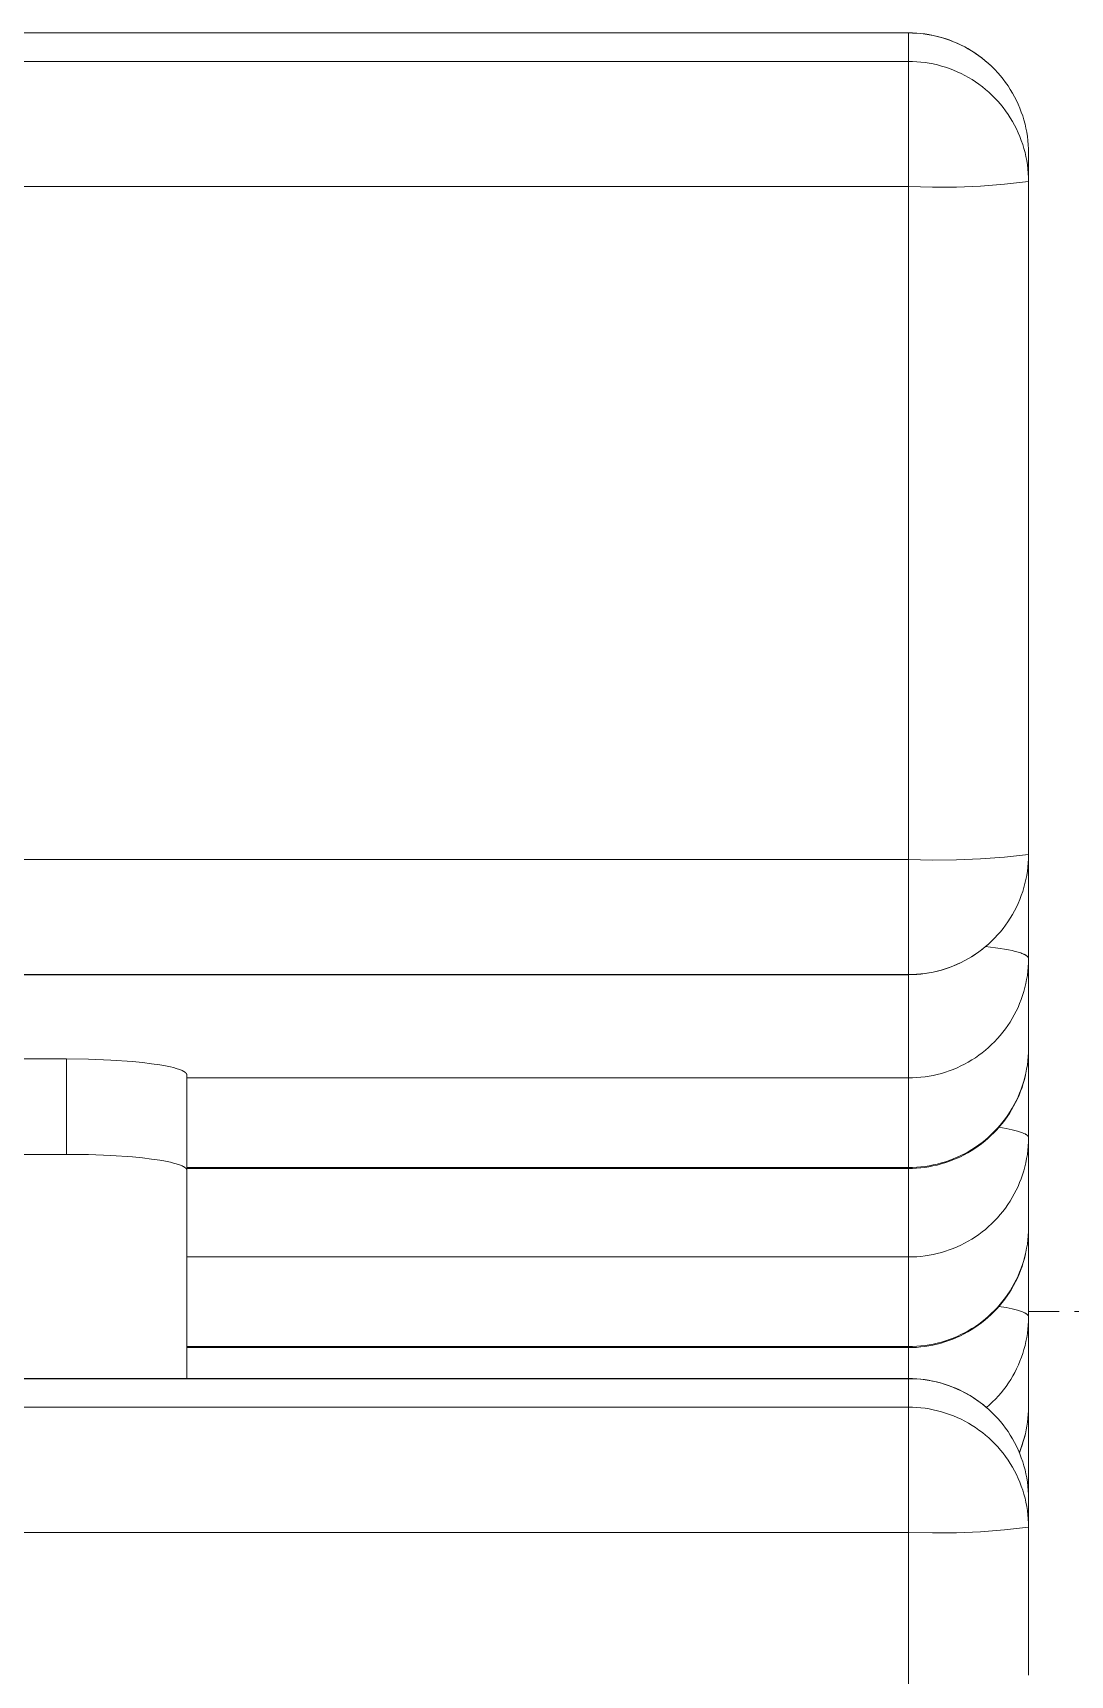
# Model space of a CAD drawing. Header units: millimetres. Extents: x -30 to 4992, y -440 to 3111.
# Drawn here: x 1901.6 to 1944.7, y 2138 to 2206.3 of the extents above; entities that cross this region are included whole.
import ezdxf

# ---------------------------------------------------------------- set-up
doc = ezdxf.new("R2010")
doc.units = ezdxf.units.MM
doc.linetypes.add('HIDDEN', pattern=[1.905, 1.27, -0.635])
doc.layers.add('ZANO_R', color=7, linetype='Continuous', lineweight=0)
doc.layers.add('ZANO_R_przerywana', color=7, linetype='HIDDEN', lineweight=0)

msp = doc.modelspace()

# ---------------------------------------------------------------- linework, layer by layer
at = {"layer": 'ZANO_R'}
for p, q in [((148.016, 2206.298), (1938.016, 2206.298)), ((1938.016, 2206.294), (148.016, 2206.294)), ((1938.016, 2206.298), (1938.189, 2206.295)), ((1938.016, 2206.294), (1938.016, 2206.297)), ((1938.016, 2205.111), (1938.016, 2206.294)), ((1938.016, 2206.294), (1938.19, 2206.291)), ((1938.189, 2206.295), (1938.361, 2206.286)), ((1938.19, 2206.291), (1938.365, 2206.282)), ((1938.361, 2206.286), (1938.533, 2206.271)), ((1938.365, 2206.282), (1938.538, 2206.267)), ((1938.533, 2206.271), (1938.705, 2206.251)), ((1938.538, 2206.267), (1938.711, 2206.245)), ((1938.705, 2206.251), (1938.875, 2206.224)), ((1938.711, 2206.245), (1938.884, 2206.218)), ((1938.875, 2206.224), (1939.045, 2206.191)), ((1938.884, 2206.218), (1939.055, 2206.185)), ((1939.045, 2206.191), (1939.213, 2206.153)), ((1939.055, 2206.185), (1939.225, 2206.146)), ((1939.213, 2206.153), (1939.38, 2206.108)), ((1939.225, 2206.146), (1939.394, 2206.101)), ((1939.38, 2206.108), (1939.545, 2206.058)), ((1939.394, 2206.101), (1939.56, 2206.05)), ((1939.545, 2206.058), (1939.709, 2206.003)), ((1939.56, 2206.05), (1939.725, 2205.993)), ((1939.709, 2206.003), (1939.87, 2205.942)), ((1939.725, 2205.993), (1939.888, 2205.931)), ((1939.87, 2205.942), (1940.03, 2205.875)), ((1939.888, 2205.931), (1940.049, 2205.863)), ((1940.03, 2205.875), (1940.186, 2205.802)), ((1940.049, 2205.863), (1940.207, 2205.789)), ((1940.186, 2205.802), (1940.341, 2205.725)), ((1940.207, 2205.789), (1940.362, 2205.71)), ((1940.341, 2205.725), (1940.492, 2205.642)), ((1940.362, 2205.71), (1940.515, 2205.625)), ((1940.492, 2205.642), (1940.641, 2205.554)), ((1940.515, 2205.625), (1940.665, 2205.535)), ((1940.641, 2205.554), (1940.786, 2205.461)), ((1940.665, 2205.535), (1940.811, 2205.441)), ((1940.786, 2205.461), (1940.928, 2205.362)), ((148.016, 2205.111), (1938.016, 2205.111)), ((1938.016, 2199.905), (1938.016, 2205.111)), ((1938.016, 2205.111), (1938.19, 2205.108)), ((1938.19, 2205.108), (1938.365, 2205.099)), ((1938.365, 2205.099), (1938.538, 2205.084)), ((1938.538, 2205.084), (1938.711, 2205.063)), ((1938.711, 2205.063), (1938.884, 2205.036)), ((1938.884, 2205.036), (1939.055, 2205.003)), ((1939.055, 2205.003), (1939.225, 2204.963)), ((1939.225, 2204.963), (1939.394, 2204.918)), ((1939.394, 2204.918), (1939.56, 2204.867)), ((1939.56, 2204.867), (1939.725, 2204.811)), ((1939.725, 2204.811), (1939.888, 2204.748)), ((1940.811, 2205.441), (1940.954, 2205.341)), ((1940.928, 2205.362), (1941.067, 2205.259)), ((1940.954, 2205.341), (1941.093, 2205.236)), ((1941.067, 2205.259), (1941.202, 2205.152)), ((1941.093, 2205.236), (1941.229, 2205.126)), ((1941.202, 2205.152), (1941.333, 2205.039)), ((1941.229, 2205.126), (1941.361, 2205.012)), ((1941.333, 2205.039), (1941.46, 2204.923)), ((1941.361, 2205.012), (1941.488, 2204.893)), ((1941.488, 2204.893), (1941.612, 2204.769)), ((1939.888, 2204.748), (1940.049, 2204.68)), ((1940.049, 2204.68), (1940.207, 2204.607)), ((1940.207, 2204.607), (1940.362, 2204.527)), ((1940.362, 2204.527), (1940.515, 2204.443)), ((1940.515, 2204.443), (1940.665, 2204.353)), ((1940.665, 2204.353), (1940.811, 2204.258)), ((1940.811, 2204.258), (1940.954, 2204.158)), ((1940.954, 2204.158), (1941.093, 2204.053)), ((1941.612, 2204.769), (1941.731, 2204.642)), ((1941.731, 2204.642), (1941.845, 2204.51)), ((1941.845, 2204.51), (1941.955, 2204.375)), ((1941.955, 2204.375), (1942.06, 2204.235)), ((1942.06, 2204.235), (1942.16, 2204.093)), ((1942.16, 2204.093), (1942.255, 2203.946)), ((1941.093, 2204.053), (1941.229, 2203.944)), ((1941.229, 2203.944), (1941.361, 2203.829)), ((1941.361, 2203.829), (1941.488, 2203.71)), ((1941.488, 2203.71), (1941.612, 2203.587)), ((1941.612, 2203.587), (1941.731, 2203.459)), ((1941.731, 2203.459), (1941.845, 2203.328)), ((1942.255, 2203.946), (1942.345, 2203.797)), ((1942.345, 2203.797), (1942.43, 2203.644)), ((1942.43, 2203.644), (1942.509, 2203.489)), ((1942.509, 2203.489), (1942.583, 2203.331)), ((1941.845, 2203.328), (1941.955, 2203.192)), ((1941.955, 2203.192), (1942.06, 2203.053)), ((1942.06, 2203.053), (1942.16, 2202.91)), ((1942.16, 2202.91), (1942.255, 2202.764)), ((1942.255, 2202.764), (1942.345, 2202.614)), ((1942.583, 2203.331), (1942.651, 2203.17)), ((1942.651, 2203.17), (1942.714, 2203.007)), ((1942.714, 2203.007), (1942.771, 2202.842)), ((1942.771, 2202.842), (1942.822, 2202.676)), ((1942.345, 2202.614), (1942.43, 2202.462)), ((1942.43, 2202.462), (1942.509, 2202.306)), ((1942.509, 2202.306), (1942.583, 2202.148)), ((1942.583, 2202.148), (1942.651, 2201.988)), ((1942.822, 2202.676), (1942.867, 2202.507)), ((1942.867, 2202.507), (1942.906, 2202.337)), ((1942.906, 2202.337), (1942.94, 2202.166)), ((1942.94, 2202.166), (1942.967, 2201.994)), ((1942.651, 2201.988), (1942.714, 2201.825)), ((1942.714, 2201.825), (1942.771, 2201.66)), ((1942.771, 2201.66), (1942.822, 2201.493)), ((1942.822, 2201.493), (1942.867, 2201.325)), ((1942.967, 2201.994), (1942.988, 2201.821)), ((1942.988, 2201.821), (1943.004, 2201.647)), ((1943.004, 2201.647), (1943.013, 2201.473)), ((1943.013, 2201.473), (1943.016, 2201.298)), ((1942.867, 2201.325), (1942.906, 2201.155)), ((1942.906, 2201.155), (1942.94, 2200.984)), ((1942.94, 2200.984), (1942.967, 2200.811)), ((1942.967, 2200.811), (1942.988, 2200.638)), ((1943.016, 2201.298), (1943.016, 2200.227)), ((1941.021, 2199.93), (1942.02, 2200.006)), ((1942.02, 2200.006), (1943.016, 2200.116)), ((1942.988, 2200.638), (1943.004, 2200.464)), ((1943.004, 2200.464), (1943.013, 2200.29)), ((1943.013, 2200.29), (1943.016, 2200.116)), ((1943.016, 2195.667), (1943.016, 2200.111)), ((1938.016, 2199.905), (148.016, 2199.905)), ((1938.016, 2171.93), (1938.016, 2199.905)), ((1938.016, 2199.905), (1939.018, 2199.88)), ((1939.018, 2199.88), (1940.02, 2199.888)), ((1940.02, 2199.888), (1941.021, 2199.93)), ((1943.016, 2198.823), (1943.016, 2195.667)), ((1943.016, 2195.667), (1943.016, 2172.141)), ((1943.016, 2191.819), (1943.016, 2188.22)), ((1943.016, 2184.372), (1943.016, 2180.773)), ((1943.016, 2176.925), (1943.016, 2173.326)), ((1941.021, 2171.955), (1942.02, 2172.031)), ((1942.02, 2172.031), (1943.016, 2172.141)), ((1943.016, 2172.136), (1943.013, 2171.962)), ((1943.016, 2169.603), (1943.016, 2172.03)), ((148.016, 2171.93), (1938.016, 2171.93)), ((1938.016, 2168.503), (1938.016, 2171.93)), ((1938.016, 2171.93), (1939.018, 2171.905)), ((1939.018, 2171.905), (1940.02, 2171.913)), ((1940.02, 2171.913), (1941.021, 2171.955)), ((1942.967, 2171.441), (1942.939, 2171.268)), ((1942.988, 2171.614), (1942.967, 2171.441)), ((1943.003, 2171.788), (1942.988, 2171.614)), ((1943.013, 2171.962), (1943.003, 2171.788)), ((1942.821, 2170.759), (1942.77, 2170.592)), ((1942.866, 2170.927), (1942.821, 2170.759)), ((1942.906, 2171.097), (1942.866, 2170.927)), ((1942.939, 2171.268), (1942.906, 2171.097)), ((1942.582, 2170.104), (1942.508, 2169.946)), ((1942.65, 2170.264), (1942.582, 2170.104)), ((1942.713, 2170.427), (1942.65, 2170.264)), ((1942.77, 2170.592), (1942.713, 2170.427)), ((1942.159, 2169.342), (1942.059, 2169.2)), ((1942.255, 2169.489), (1942.159, 2169.342)), ((1942.344, 2169.638), (1942.255, 2169.489)), ((1942.429, 2169.791), (1942.344, 2169.638)), ((1942.508, 2169.946), (1942.429, 2169.791)), ((1943.016, 2169.603), (1943.016, 2169.493)), ((1943.016, 2167.82), (1943.016, 2169.493)), ((1941.611, 2168.666), (1941.488, 2168.542)), ((1941.73, 2168.793), (1941.611, 2168.666)), ((1941.844, 2168.925), (1941.73, 2168.793)), ((1941.954, 2169.06), (1941.844, 2168.925)), ((1942.059, 2169.2), (1941.954, 2169.06)), ((1938.016, 2167.45), (1938.016, 2168.503)), ((1940.785, 2167.981), (1940.639, 2167.888)), ((1940.81, 2167.995), (1940.664, 2167.9)), ((1940.927, 2168.079), (1940.785, 2167.981)), ((1940.953, 2168.095), (1940.81, 2167.995)), ((1941.065, 2168.182), (1940.927, 2168.079)), ((1941.093, 2168.2), (1940.953, 2168.095)), ((1941.2, 2168.289), (1941.065, 2168.182)), ((1941.228, 2168.309), (1941.093, 2168.2)), ((1941.331, 2168.402), (1941.2, 2168.289)), ((1941.36, 2168.424), (1941.228, 2168.309)), ((1941.231, 2168.315), (1941.647, 2168.263)), ((1941.459, 2168.518), (1941.331, 2168.402)), ((1941.488, 2168.542), (1941.36, 2168.424)), ((1941.647, 2168.263), (1941.837, 2168.234)), ((1941.837, 2168.234), (1942.015, 2168.205)), ((1942.015, 2168.205), (1942.179, 2168.174)), ((1942.179, 2168.174), (1942.329, 2168.142)), ((1942.329, 2168.142), (1942.464, 2168.109)), ((1942.464, 2168.109), (1942.526, 2168.093)), ((1942.526, 2168.093), (1942.584, 2168.076)), ((1942.584, 2168.076), (1942.638, 2168.059)), ((1942.638, 2168.059), (1942.689, 2168.042)), ((1942.689, 2168.042), (1942.735, 2168.025)), ((1942.735, 2168.025), (1942.778, 2168.008)), ((1942.778, 2168.008), (1942.798, 2168)), ((1942.798, 2168), (1942.818, 2167.991)), ((1942.818, 2167.991), (1942.836, 2167.983)), ((1942.836, 2167.983), (1942.853, 2167.974)), ((1942.853, 2167.974), (1942.87, 2167.965)), ((1942.87, 2167.965), (1942.885, 2167.957)), ((1942.885, 2167.957), (1942.9, 2167.948)), ((1942.9, 2167.948), (1942.913, 2167.94)), ((1942.913, 2167.94), (1942.926, 2167.931)), ((1942.926, 2167.931), (1942.938, 2167.923)), ((1942.938, 2167.923), (1942.944, 2167.918)), ((1942.944, 2167.918), (1942.949, 2167.914)), ((1942.949, 2167.914), (1942.954, 2167.91)), ((1942.954, 2167.91), (1942.959, 2167.906)), ((1942.959, 2167.906), (1942.964, 2167.901)), ((1938.016, 2167.206), (1938.016, 2167.45)), ((1938.875, 2167.219), (1938.704, 2167.193)), ((1939.044, 2167.252), (1938.875, 2167.219)), ((1939.055, 2167.25), (1938.884, 2167.217)), ((1939.212, 2167.29), (1939.044, 2167.252)), ((1939.225, 2167.289), (1939.055, 2167.25)), ((1939.379, 2167.334), (1939.212, 2167.29)), ((1939.393, 2167.334), (1939.225, 2167.289)), ((1939.544, 2167.384), (1939.379, 2167.334)), ((1939.56, 2167.385), (1939.393, 2167.334)), ((1939.708, 2167.44), (1939.544, 2167.384)), ((1939.725, 2167.442), (1939.56, 2167.385)), ((1939.869, 2167.501), (1939.708, 2167.44)), ((1939.888, 2167.504), (1939.725, 2167.442)), ((1940.028, 2167.568), (1939.869, 2167.501)), ((1940.048, 2167.573), (1939.888, 2167.504)), ((1940.185, 2167.64), (1940.028, 2167.568)), ((1940.207, 2167.646), (1940.048, 2167.573)), ((1940.339, 2167.717), (1940.185, 2167.64)), ((1940.362, 2167.725), (1940.207, 2167.646)), ((1940.491, 2167.8), (1940.339, 2167.717)), ((1940.515, 2167.81), (1940.362, 2167.725)), ((1940.639, 2167.888), (1940.491, 2167.8)), ((1940.664, 2167.9), (1940.515, 2167.81)), ((1942.964, 2167.901), (1942.968, 2167.897)), ((1942.986, 2167.286), (1942.964, 2167.113)), ((1942.968, 2167.897), (1942.973, 2167.893)), ((1942.973, 2167.893), (1942.977, 2167.889)), ((1942.977, 2167.889), (1942.981, 2167.884)), ((1942.981, 2167.884), (1942.984, 2167.88)), ((1942.984, 2167.88), (1942.988, 2167.876)), ((1943.002, 2167.459), (1942.986, 2167.286)), ((1942.988, 2167.876), (1942.991, 2167.872)), ((1942.991, 2167.872), (1942.994, 2167.868)), ((1942.994, 2167.868), (1942.997, 2167.863)), ((1942.997, 2167.863), (1943, 2167.859)), ((1943, 2167.859), (1943.001, 2167.857)), ((1943.001, 2167.857), (1943.002, 2167.855)), ((1943.002, 2167.855), (1943.003, 2167.853)), ((1943.012, 2167.632), (1943.002, 2167.459)), ((1943.003, 2167.853), (1943.004, 2167.851)), ((1943.004, 2167.851), (1943.005, 2167.849)), ((1943.005, 2167.849), (1943.006, 2167.847)), ((1943.006, 2167.847), (1943.007, 2167.845)), ((1943.007, 2167.845), (1943.008, 2167.843)), ((1943.008, 2167.843), (1943.009, 2167.841)), ((1943.009, 2167.841), (1943.01, 2167.839)), ((1943.01, 2167.839), (1943.011, 2167.836)), ((1943.011, 2167.836), (1943.011, 2167.834)), ((1943.011, 2167.834), (1943.012, 2167.832)), ((1943.012, 2167.832), (1943.012, 2167.83)), ((1943.012, 2167.83), (1943.013, 2167.828)), ((1943.016, 2167.806), (1943.012, 2167.632)), ((1943.013, 2167.828), (1943.014, 2167.826)), ((1943.014, 2167.826), (1943.014, 2167.824)), ((1943.014, 2167.824), (1943.014, 2167.822)), ((1943.014, 2167.822), (1943.015, 2167.82)), ((1943.015, 2167.82), (1943.015, 2167.818)), ((1943.015, 2167.818), (1943.015, 2167.816)), ((1943.015, 2167.816), (1943.015, 2167.814)), ((1943.015, 2167.814), (1943.016, 2167.812)), ((1943.016, 2167.812), (1943.016, 2167.81)), ((1943.016, 2167.81), (1943.016, 2167.808)), ((1943.016, 2167.808), (1943.016, 2167.806)), ((1943.016, 2167.696), (1943.016, 2164.082)), ((1938.016, 2167.145), (148.016, 2167.145)), ((1938.016, 2167.141), (148.016, 2167.141)), ((1938.016, 2167.153), (1938.016, 2167.206)), ((1938.016, 2167.142), (1938.016, 2167.153)), ((1938.188, 2167.148), (1938.016, 2167.145)), ((1938.19, 2167.144), (1938.016, 2167.141)), ((1938.016, 2162.85), (1938.016, 2167.142)), ((1938.016, 2167.142), (1938.016, 2167.141)), ((1938.016, 2167.141), (1938.016, 2167.142)), ((1938.016, 2167.141), (1938.016, 2167.141)), ((1938.016, 2167.141), (1938.016, 2167.141)), ((1938.361, 2167.157), (1938.188, 2167.148)), ((1938.364, 2167.153), (1938.19, 2167.144)), ((1938.533, 2167.172), (1938.361, 2167.157)), ((1938.538, 2167.168), (1938.364, 2167.153)), ((1938.704, 2167.193), (1938.533, 2167.172)), ((1938.711, 2167.189), (1938.538, 2167.168)), ((1938.884, 2167.217), (1938.711, 2167.189)), ((1942.863, 2166.602), (1942.817, 2166.435)), ((1942.902, 2166.771), (1942.863, 2166.602)), ((1942.936, 2166.942), (1942.902, 2166.771)), ((1942.964, 2167.113), (1942.936, 2166.942)), ((1942.645, 2165.943), (1942.576, 2165.783)), ((1942.708, 2166.105), (1942.645, 2165.943)), ((1942.765, 2166.269), (1942.708, 2166.105)), ((1942.817, 2166.435), (1942.765, 2166.269)), ((1942.248, 2165.171), (1942.152, 2165.026)), ((1942.338, 2165.32), (1942.248, 2165.171)), ((1942.423, 2165.471), (1942.338, 2165.32)), ((1942.502, 2165.626), (1942.423, 2165.471)), ((1942.576, 2165.783), (1942.502, 2165.626)), ((1941.837, 2164.611), (1941.722, 2164.481)), ((1941.947, 2164.746), (1941.837, 2164.611)), ((1942.052, 2164.884), (1941.947, 2164.746)), ((1942.152, 2165.026), (1942.052, 2164.884)), ((1941.085, 2163.892), (1940.946, 2163.788)), ((1941.221, 2164), (1941.085, 2163.892)), ((1941.352, 2164.114), (1941.221, 2164)), ((1941.48, 2164.232), (1941.352, 2164.114)), ((1941.603, 2164.354), (1941.48, 2164.232)), ((1941.722, 2164.481), (1941.603, 2164.354)), ((1943.012, 2163.909), (1943.002, 2163.735)), ((1943.016, 2164.082), (1943.012, 2163.909)), ((1943.016, 2162.156), (1943.016, 2163.972)), ((1943.016, 2163.963), (1943.016, 2162.046)), ((1903.016, 2163.635), (1883.216, 2163.635)), ((1903.926, 2163.624), (1903.016, 2163.635)), ((1903.016, 2163.635), (1903.016, 2159.67)), ((1904.856, 2163.588), (1903.926, 2163.624)), ((1905.752, 2163.526), (1904.856, 2163.588)), ((1906.167, 2163.486), (1905.752, 2163.526)), ((1906.551, 2163.44), (1906.167, 2163.486)), ((1906.898, 2163.389), (1906.551, 2163.44)), ((1907.055, 2163.362), (1906.898, 2163.389)), ((1907.201, 2163.334), (1907.055, 2163.362)), ((1907.335, 2163.305), (1907.201, 2163.334)), ((1907.457, 2163.275), (1907.335, 2163.305)), ((1907.567, 2163.245), (1907.457, 2163.275)), ((1907.618, 2163.23), (1907.567, 2163.245)), ((1907.665, 2163.215), (1907.618, 2163.23)), ((1907.709, 2163.199), (1907.665, 2163.215)), ((1907.75, 2163.184), (1907.709, 2163.199)), ((1907.788, 2163.168), (1907.75, 2163.184)), ((1907.823, 2163.153), (1907.788, 2163.168)), ((1907.839, 2163.145), (1907.823, 2163.153)), ((1907.855, 2163.137), (1907.839, 2163.145)), ((1907.87, 2163.13), (1907.855, 2163.137)), ((1907.884, 2163.122), (1907.87, 2163.13)), ((1939.72, 2163.143), (1939.555, 2163.087)), ((1939.882, 2163.204), (1939.72, 2163.143)), ((1940.042, 2163.271), (1939.882, 2163.204)), ((1940.2, 2163.344), (1940.042, 2163.271)), ((1940.355, 2163.422), (1940.2, 2163.344)), ((1940.508, 2163.506), (1940.355, 2163.422)), ((1940.657, 2163.595), (1940.508, 2163.506)), ((1940.803, 2163.689), (1940.657, 2163.595)), ((1940.946, 2163.788), (1940.803, 2163.689)), ((1942.936, 2163.218), (1942.902, 2163.048)), ((1942.964, 2163.39), (1942.936, 2163.218)), ((1942.986, 2163.562), (1942.964, 2163.39)), ((1943.002, 2163.735), (1942.986, 2163.562)), ((1907.897, 2163.114), (1907.884, 2163.122)), ((1907.909, 2163.106), (1907.897, 2163.114)), ((1907.921, 2163.099), (1907.909, 2163.106)), ((1907.932, 2163.091), (1907.921, 2163.099)), ((1907.943, 2163.083), (1907.932, 2163.091)), ((1907.948, 2163.079), (1907.943, 2163.083)), ((1907.952, 2163.075), (1907.948, 2163.079)), ((1907.957, 2163.072), (1907.952, 2163.075)), ((1907.961, 2163.068), (1907.957, 2163.072)), ((1907.966, 2163.064), (1907.961, 2163.068)), ((1907.97, 2163.06), (1907.966, 2163.064)), ((1907.973, 2163.056), (1907.97, 2163.06)), ((1907.977, 2163.052), (1907.973, 2163.056)), ((1907.981, 2163.049), (1907.977, 2163.052)), ((1907.984, 2163.045), (1907.981, 2163.049)), ((1907.987, 2163.041), (1907.984, 2163.045)), ((1907.99, 2163.037), (1907.987, 2163.041)), ((1907.993, 2163.033), (1907.99, 2163.037)), ((1907.996, 2163.03), (1907.993, 2163.033)), ((1907.998, 2163.026), (1907.996, 2163.03)), ((1908, 2163.022), (1907.998, 2163.026)), ((1908.003, 2163.018), (1908, 2163.022)), ((1908.005, 2163.014), (1908.003, 2163.018)), ((1908.006, 2163.011), (1908.005, 2163.014)), ((1908.008, 2163.007), (1908.006, 2163.011)), ((1908.01, 2163.003), (1908.008, 2163.007)), ((1908.011, 2162.999), (1908.01, 2163.003)), ((1908.012, 2162.996), (1908.011, 2162.999)), ((1908.013, 2162.992), (1908.012, 2162.996)), ((1908.014, 2162.988), (1908.013, 2162.992)), ((1908.015, 2162.985), (1908.014, 2162.988)), ((1908.015, 2162.981), (1908.015, 2162.985)), ((1908.016, 2162.977), (1908.015, 2162.981)), ((1908.016, 2162.973), (1908.016, 2162.977)), ((1908.016, 2162.97), (1908.016, 2162.973)), ((1908.016, 2159.02), (1908.016, 2162.97)), ((1938.016, 2162.85), (1908.016, 2162.85)), ((1938.19, 2162.852), (1938.016, 2162.85)), ((1938.016, 2159.127), (1938.016, 2162.85)), ((1938.363, 2162.861), (1938.19, 2162.852)), ((1938.536, 2162.875), (1938.363, 2162.861)), ((1938.709, 2162.896), (1938.536, 2162.875)), ((1938.881, 2162.922), (1938.709, 2162.896)), ((1939.051, 2162.954), (1938.881, 2162.922)), ((1939.221, 2162.993), (1939.051, 2162.954)), ((1939.389, 2163.037), (1939.221, 2162.993)), ((1939.555, 2163.087), (1939.389, 2163.037)), ((1942.743, 2162.453), (1942.684, 2162.292)), ((1942.765, 2162.545), (1942.708, 2162.381)), ((1942.796, 2162.617), (1942.743, 2162.453)), ((1942.817, 2162.711), (1942.765, 2162.545)), ((1942.844, 2162.782), (1942.796, 2162.617)), ((1942.863, 2162.879), (1942.817, 2162.711)), ((1942.886, 2162.949), (1942.844, 2162.782)), ((1942.902, 2163.048), (1942.863, 2162.879)), ((1942.475, 2161.82), (1942.394, 2161.668)), ((1942.502, 2161.902), (1942.423, 2161.748)), ((1942.55, 2161.975), (1942.475, 2161.82)), ((1942.576, 2162.06), (1942.502, 2161.902)), ((1942.62, 2162.132), (1942.55, 2161.975)), ((1942.645, 2162.219), (1942.576, 2162.06)), ((1942.684, 2162.292), (1942.62, 2162.132)), ((1942.708, 2162.381), (1942.645, 2162.219)), ((1943.016, 2160.374), (1943.016, 2162.046)), ((1942.022, 2161.09), (1941.916, 2160.954)), ((1942.052, 2161.161), (1941.947, 2161.022)), ((1942.122, 2161.23), (1942.022, 2161.09)), ((1942.152, 2161.303), (1942.052, 2161.161)), ((1942.218, 2161.373), (1942.122, 2161.23)), ((1942.248, 2161.448), (1942.152, 2161.303)), ((1942.309, 2161.519), (1942.218, 2161.373)), ((1942.338, 2161.596), (1942.248, 2161.448)), ((1942.394, 2161.668), (1942.309, 2161.519)), ((1942.423, 2161.748), (1942.338, 2161.596)), ((1941.45, 2160.448), (1941.323, 2160.332)), ((1941.48, 2160.508), (1941.352, 2160.39)), ((1941.573, 2160.569), (1941.45, 2160.448)), ((1941.603, 2160.631), (1941.48, 2160.508)), ((1941.692, 2160.693), (1941.573, 2160.569)), ((1941.722, 2160.757), (1941.603, 2160.631)), ((1941.806, 2160.822), (1941.692, 2160.693)), ((1941.837, 2160.888), (1941.722, 2160.757)), ((1941.784, 2160.796), (1942.078, 2160.746)), ((1941.916, 2160.954), (1941.806, 2160.822)), ((1941.947, 2161.022), (1941.837, 2160.888)), ((1942.078, 2160.746), (1942.211, 2160.721)), ((1942.211, 2160.721), (1942.334, 2160.694)), ((1942.334, 2160.694), (1942.446, 2160.667)), ((1942.446, 2160.667), (1942.549, 2160.639)), ((1942.549, 2160.639), (1942.641, 2160.611)), ((1942.641, 2160.611), (1942.683, 2160.597)), ((1942.683, 2160.597), (1942.722, 2160.583)), ((1942.722, 2160.583), (1942.759, 2160.569)), ((1942.759, 2160.569), (1942.793, 2160.555)), ((1942.793, 2160.555), (1942.825, 2160.541)), ((1942.825, 2160.541), (1942.854, 2160.526)), ((1942.854, 2160.526), (1942.868, 2160.519)), ((1942.868, 2160.519), (1942.881, 2160.512)), ((1942.881, 2160.512), (1942.893, 2160.505)), ((1942.893, 2160.505), (1942.905, 2160.498)), ((1942.905, 2160.498), (1942.916, 2160.491)), ((1942.916, 2160.491), (1942.927, 2160.484)), ((1942.927, 2160.484), (1942.937, 2160.477)), ((1942.937, 2160.477), (1942.946, 2160.47)), ((1942.946, 2160.47), (1942.955, 2160.463)), ((1942.955, 2160.463), (1942.959, 2160.459)), ((1942.959, 2160.459), (1942.963, 2160.455)), ((1942.963, 2160.455), (1942.967, 2160.452)), ((1942.967, 2160.452), (1942.97, 2160.448)), ((1942.97, 2160.448), (1942.974, 2160.445)), ((1942.974, 2160.445), (1942.977, 2160.441)), ((1942.977, 2160.441), (1942.98, 2160.438)), ((1942.98, 2160.438), (1942.983, 2160.434)), ((1942.983, 2160.434), (1942.986, 2160.431)), ((1942.986, 2160.431), (1942.989, 2160.427)), ((1942.989, 2160.427), (1942.992, 2160.424)), ((1942.992, 2160.424), (1942.994, 2160.42)), ((1942.994, 2160.42), (1942.997, 2160.417)), ((1942.997, 2160.417), (1942.999, 2160.414)), ((1942.999, 2160.414), (1943.001, 2160.41)), ((1943.001, 2160.41), (1943.003, 2160.407)), ((1943.003, 2160.407), (1943.005, 2160.403)), ((1943.005, 2160.403), (1943.006, 2160.4)), ((1943.006, 2160.4), (1943.008, 2160.396)), ((1943.008, 2160.396), (1943.009, 2160.393)), ((1943.009, 2160.393), (1943.011, 2160.389)), ((1940.484, 2159.734), (1940.333, 2159.651)), ((1940.508, 2159.782), (1940.355, 2159.699)), ((1940.632, 2159.821), (1940.484, 2159.734)), ((1940.657, 2159.871), (1940.508, 2159.782)), ((1940.777, 2159.914), (1940.632, 2159.821)), ((1940.803, 2159.965), (1940.657, 2159.871)), ((1940.919, 2160.011), (1940.777, 2159.914)), ((1940.946, 2160.064), (1940.803, 2159.965)), ((1941.057, 2160.114), (1940.919, 2160.011)), ((1941.085, 2160.168), (1940.946, 2160.064)), ((1941.192, 2160.221), (1941.057, 2160.114)), ((1941.221, 2160.277), (1941.085, 2160.168)), ((1941.323, 2160.332), (1941.192, 2160.221)), ((1941.352, 2160.39), (1941.221, 2160.277)), ((1942.986, 2159.839), (1942.964, 2159.666)), ((1943.002, 2160.012), (1942.986, 2159.839)), ((1943.012, 2160.185), (1943.002, 2160.012)), ((1943.011, 2160.389), (1943.011, 2160.388)), ((1943.011, 2160.388), (1943.012, 2160.386)), ((1943.012, 2160.386), (1943.012, 2160.384)), ((1943.012, 2160.384), (1943.013, 2160.383)), ((1943.016, 2160.359), (1943.012, 2160.185)), ((1943.013, 2160.383), (1943.013, 2160.381)), ((1943.013, 2160.381), (1943.014, 2160.379)), ((1943.014, 2160.379), (1943.014, 2160.377)), ((1943.014, 2160.377), (1943.014, 2160.376)), ((1943.014, 2160.376), (1943.015, 2160.374)), ((1943.015, 2160.374), (1943.015, 2160.372)), ((1943.015, 2160.372), (1943.015, 2160.371)), ((1943.015, 2160.371), (1943.015, 2160.369)), ((1943.015, 2160.369), (1943.015, 2160.367)), ((1943.015, 2160.367), (1943.016, 2160.366)), ((1943.016, 2160.366), (1943.016, 2160.364)), ((1943.016, 2160.364), (1943.016, 2160.362)), ((1943.016, 2160.362), (1943.016, 2160.36)), ((1943.016, 2160.36), (1943.016, 2160.359)), ((1943.016, 2160.249), (1943.016, 2156.635)), ((1903.016, 2159.67), (1883.216, 2159.67)), ((1903.926, 2159.659), (1903.016, 2159.67)), ((1904.856, 2159.624), (1903.926, 2159.659)), ((1905.752, 2159.562), (1904.856, 2159.624)), ((1906.167, 2159.522), (1905.752, 2159.562)), ((1906.551, 2159.476), (1906.167, 2159.522)), ((1906.898, 2159.424), (1906.551, 2159.476)), ((1907.055, 2159.397), (1906.898, 2159.424)), ((1907.201, 2159.369), (1907.055, 2159.397)), ((1907.335, 2159.34), (1907.201, 2159.369)), ((1907.457, 2159.311), (1907.335, 2159.34)), ((1907.567, 2159.281), (1907.457, 2159.311)), ((1907.618, 2159.265), (1907.567, 2159.281)), ((1907.665, 2159.25), (1907.618, 2159.265)), ((1907.709, 2159.235), (1907.665, 2159.25)), ((1907.75, 2159.219), (1907.709, 2159.235)), ((1907.788, 2159.204), (1907.75, 2159.219)), ((1907.823, 2159.188), (1907.788, 2159.204)), ((1907.839, 2159.181), (1907.823, 2159.188)), ((1907.855, 2159.173), (1907.839, 2159.181)), ((1907.87, 2159.165), (1907.855, 2159.173)), ((1907.884, 2159.157), (1907.87, 2159.165)), ((1907.897, 2159.15), (1907.884, 2159.157)), ((1907.909, 2159.142), (1907.897, 2159.15)), ((1907.921, 2159.134), (1907.909, 2159.142)), ((1907.932, 2159.126), (1907.921, 2159.134)), ((1907.943, 2159.119), (1907.932, 2159.126)), ((1907.948, 2159.115), (1907.943, 2159.119)), ((1907.952, 2159.111), (1907.948, 2159.115)), ((1907.957, 2159.107), (1907.952, 2159.111)), ((1907.961, 2159.103), (1907.957, 2159.107)), ((1907.966, 2159.099), (1907.961, 2159.103)), ((1907.97, 2159.096), (1907.966, 2159.099)), ((1907.973, 2159.092), (1907.97, 2159.096)), ((1907.977, 2159.088), (1907.973, 2159.092)), ((1907.981, 2159.084), (1907.977, 2159.088)), ((1907.984, 2159.08), (1907.981, 2159.084)), ((1907.987, 2159.076), (1907.984, 2159.08)), ((1907.99, 2159.073), (1907.987, 2159.076)), ((1907.993, 2159.069), (1907.99, 2159.073)), ((1907.996, 2159.065), (1907.993, 2159.069)), ((1907.998, 2159.061), (1907.996, 2159.065)), ((1908, 2159.058), (1907.998, 2159.061)), ((1908.003, 2159.054), (1908, 2159.058)), ((1908.005, 2159.05), (1908.003, 2159.054)), ((1908.006, 2159.046), (1908.005, 2159.05)), ((1908.008, 2159.042), (1908.006, 2159.046)), ((1908.01, 2159.039), (1908.008, 2159.042)), ((1908.011, 2159.035), (1908.01, 2159.039)), ((1908.012, 2159.031), (1908.011, 2159.035)), ((1908.013, 2159.028), (1908.012, 2159.031)), ((1908.014, 2159.024), (1908.013, 2159.028)), ((1908.016, 2159.127), (1938.016, 2159.127)), ((1938.016, 2159.082), (1908.016, 2159.082)), ((1938.19, 2159.129), (1938.016, 2159.127)), ((1938.016, 2159.09), (1938.016, 2159.127)), ((1938.016, 2159.083), (1938.016, 2159.09)), ((1938.188, 2159.085), (1938.016, 2159.082)), ((1938.016, 2159.084), (1938.016, 2159.082)), ((1938.016, 2155.403), (1938.016, 2159.084)), ((1938.016, 2159.082), (1938.016, 2159.083)), ((1938.016, 2159.082), (1938.016, 2159.082)), ((1938.016, 2159.082), (1938.016, 2159.082)), ((1938.016, 2159.082), (1938.016, 2159.082)), ((1938.016, 2159.082), (1938.016, 2159.082)), ((1938.36, 2159.094), (1938.188, 2159.085)), ((1938.363, 2159.137), (1938.19, 2159.129)), ((1938.531, 2159.109), (1938.36, 2159.094)), ((1938.536, 2159.152), (1938.363, 2159.137)), ((1938.702, 2159.13), (1938.531, 2159.109)), ((1938.709, 2159.172), (1938.536, 2159.152)), ((1938.872, 2159.156), (1938.702, 2159.13)), ((1938.881, 2159.198), (1938.709, 2159.172)), ((1939.041, 2159.188), (1938.872, 2159.156)), ((1939.051, 2159.231), (1938.881, 2159.198)), ((1939.209, 2159.227), (1939.041, 2159.188)), ((1939.221, 2159.269), (1939.051, 2159.231)), ((1939.375, 2159.271), (1939.209, 2159.227)), ((1939.389, 2159.313), (1939.221, 2159.269)), ((1939.54, 2159.32), (1939.375, 2159.271)), ((1939.555, 2159.363), (1939.389, 2159.313)), ((1939.703, 2159.375), (1939.54, 2159.32)), ((1939.72, 2159.419), (1939.555, 2159.363)), ((1939.864, 2159.436), (1939.703, 2159.375)), ((1939.882, 2159.481), (1939.72, 2159.419)), ((1940.023, 2159.503), (1939.864, 2159.436)), ((1940.042, 2159.548), (1939.882, 2159.481)), ((1940.179, 2159.574), (1940.023, 2159.503)), ((1940.2, 2159.621), (1940.042, 2159.548)), ((1940.333, 2159.651), (1940.179, 2159.574)), ((1940.355, 2159.699), (1940.2, 2159.621)), ((1942.863, 2159.155), (1942.817, 2158.988)), ((1942.902, 2159.324), (1942.863, 2159.155)), ((1942.936, 2159.495), (1942.902, 2159.324)), ((1942.964, 2159.666), (1942.936, 2159.495)), ((1908.015, 2159.02), (1908.014, 2159.024)), ((1908.015, 2159.016), (1908.015, 2159.02)), ((1908.016, 2159.013), (1908.015, 2159.016)), ((1908.016, 2159.009), (1908.016, 2159.013)), ((1908.016, 2159.005), (1908.016, 2159.009)), ((1908.016, 2150.344), (1908.016, 2159.005)), ((1942.645, 2158.496), (1942.576, 2158.336)), ((1942.708, 2158.658), (1942.645, 2158.496)), ((1942.765, 2158.822), (1942.708, 2158.658)), ((1942.817, 2158.988), (1942.765, 2158.822)), ((1942.248, 2157.724), (1942.152, 2157.579)), ((1942.338, 2157.873), (1942.248, 2157.724)), ((1942.423, 2158.024), (1942.338, 2157.873)), ((1942.502, 2158.179), (1942.423, 2158.024)), ((1942.576, 2158.336), (1942.502, 2158.179)), ((1941.722, 2157.034), (1941.603, 2156.907)), ((1941.837, 2157.164), (1941.722, 2157.034)), ((1941.947, 2157.299), (1941.837, 2157.164)), ((1942.052, 2157.437), (1941.947, 2157.299)), ((1942.152, 2157.579), (1942.052, 2157.437)), ((1940.946, 2156.341), (1940.803, 2156.242)), ((1941.085, 2156.445), (1940.946, 2156.341)), ((1941.221, 2156.553), (1941.085, 2156.445)), ((1941.352, 2156.667), (1941.221, 2156.553)), ((1941.48, 2156.785), (1941.352, 2156.667)), ((1941.603, 2156.907), (1941.48, 2156.785)), ((1943.012, 2156.462), (1943.002, 2156.288)), ((1943.016, 2156.635), (1943.012, 2156.462)), ((1943.016, 2152.927), (1943.016, 2156.525)), ((1939.555, 2155.64), (1939.389, 2155.59)), ((1939.72, 2155.696), (1939.555, 2155.64)), ((1939.882, 2155.757), (1939.72, 2155.696)), ((1940.042, 2155.825), (1939.882, 2155.757)), ((1940.2, 2155.897), (1940.042, 2155.825)), ((1940.355, 2155.975), (1940.2, 2155.897)), ((1940.508, 2156.059), (1940.355, 2155.975)), ((1940.657, 2156.148), (1940.508, 2156.059)), ((1940.803, 2156.242), (1940.657, 2156.148)), ((1942.936, 2155.771), (1942.902, 2155.601)), ((1942.964, 2155.943), (1942.936, 2155.771)), ((1942.986, 2156.115), (1942.964, 2155.943)), ((1943.002, 2156.288), (1942.986, 2156.115)), ((1938.016, 2155.403), (1908.016, 2155.403)), ((1938.19, 2155.405), (1938.016, 2155.403)), ((1938.016, 2151.68), (1938.016, 2155.403)), ((1938.363, 2155.414), (1938.19, 2155.405)), ((1938.536, 2155.428), (1938.363, 2155.414)), ((1938.709, 2155.449), (1938.536, 2155.428)), ((1938.881, 2155.475), (1938.709, 2155.449)), ((1939.051, 2155.507), (1938.881, 2155.475)), ((1939.221, 2155.546), (1939.051, 2155.507)), ((1939.389, 2155.59), (1939.221, 2155.546)), ((1942.708, 2154.934), (1942.645, 2154.772)), ((1942.743, 2155.006), (1942.684, 2154.845)), ((1942.765, 2155.098), (1942.708, 2154.934)), ((1942.796, 2155.17), (1942.743, 2155.006)), ((1942.817, 2155.264), (1942.765, 2155.098)), ((1942.844, 2155.335), (1942.796, 2155.17)), ((1942.863, 2155.432), (1942.817, 2155.264)), ((1942.886, 2155.502), (1942.844, 2155.335)), ((1942.902, 2155.601), (1942.863, 2155.432)), ((1942.423, 2154.301), (1942.338, 2154.149)), ((1942.475, 2154.373), (1942.394, 2154.221)), ((1942.502, 2154.455), (1942.423, 2154.301)), ((1942.55, 2154.528), (1942.475, 2154.373)), ((1942.576, 2154.613), (1942.502, 2154.455)), ((1942.62, 2154.685), (1942.55, 2154.528)), ((1942.645, 2154.772), (1942.576, 2154.613)), ((1942.684, 2154.845), (1942.62, 2154.685)), ((1941.947, 2153.575), (1941.837, 2153.441)), ((1942.022, 2153.643), (1941.916, 2153.507)), ((1942.052, 2153.714), (1941.947, 2153.575)), ((1942.122, 2153.783), (1942.022, 2153.643)), ((1942.152, 2153.856), (1942.052, 2153.714)), ((1942.218, 2153.926), (1942.122, 2153.783)), ((1942.248, 2154.001), (1942.152, 2153.856)), ((1942.309, 2154.072), (1942.218, 2153.926)), ((1942.338, 2154.149), (1942.248, 2154.001)), ((1942.394, 2154.221), (1942.309, 2154.072)), ((1941.323, 2152.885), (1941.192, 2152.774)), ((1941.352, 2152.943), (1941.221, 2152.83)), ((1941.45, 2153.001), (1941.323, 2152.885)), ((1941.48, 2153.061), (1941.352, 2152.943)), ((1941.573, 2153.122), (1941.45, 2153.001)), ((1941.603, 2153.184), (1941.48, 2153.061)), ((1941.692, 2153.246), (1941.573, 2153.122)), ((1941.722, 2153.31), (1941.603, 2153.184)), ((1941.806, 2153.375), (1941.692, 2153.246)), ((1941.837, 2153.441), (1941.722, 2153.31)), ((1941.784, 2153.349), (1942.078, 2153.299)), ((1941.916, 2153.507), (1941.806, 2153.375)), ((1942.078, 2153.299), (1942.211, 2153.274)), ((1942.211, 2153.274), (1942.334, 2153.247)), ((1942.334, 2153.247), (1942.446, 2153.22)), ((1942.446, 2153.22), (1942.549, 2153.192)), ((1942.549, 2153.192), (1942.641, 2153.164)), ((1942.641, 2153.164), (1942.683, 2153.15)), ((1942.683, 2153.15), (1942.722, 2153.136)), ((1942.722, 2153.136), (1942.759, 2153.122)), ((1942.759, 2153.122), (1942.793, 2153.108)), ((1942.793, 2153.108), (1942.825, 2153.094)), ((1942.825, 2153.094), (1942.854, 2153.079)), ((1942.854, 2153.079), (1942.868, 2153.072)), ((1942.868, 2153.072), (1942.881, 2153.065)), ((1942.881, 2153.065), (1942.893, 2153.058)), ((1942.893, 2153.058), (1942.905, 2153.051)), ((1942.905, 2153.051), (1942.916, 2153.044)), ((1942.916, 2153.044), (1942.927, 2153.037)), ((1942.927, 2153.037), (1942.937, 2153.03)), ((1942.937, 2153.03), (1942.946, 2153.023)), ((1942.946, 2153.023), (1942.955, 2153.016)), ((1942.955, 2153.016), (1942.959, 2153.012)), ((1942.959, 2153.012), (1942.963, 2153.008)), ((1942.963, 2153.008), (1942.967, 2153.005)), ((1942.967, 2153.005), (1942.97, 2153.001)), ((1942.97, 2153.001), (1942.974, 2152.998)), ((1942.974, 2152.998), (1942.977, 2152.994)), ((1942.977, 2152.994), (1942.98, 2152.991)), ((1942.98, 2152.991), (1942.983, 2152.987)), ((1942.983, 2152.987), (1942.986, 2152.984)), ((1942.986, 2152.984), (1942.989, 2152.98)), ((1942.989, 2152.98), (1942.992, 2152.977)), ((1942.992, 2152.977), (1942.994, 2152.973)), ((1942.994, 2152.973), (1942.997, 2152.97)), ((1942.997, 2152.97), (1942.999, 2152.967)), ((1942.999, 2152.967), (1943.001, 2152.963)), ((1943.001, 2152.963), (1943.003, 2152.96)), ((1943.003, 2152.96), (1943.005, 2152.956)), ((1943.005, 2152.956), (1943.006, 2152.953)), ((1943.006, 2152.953), (1943.008, 2152.949)), ((1943.008, 2152.949), (1943.009, 2152.946)), ((1943.009, 2152.946), (1943.011, 2152.942)), ((1943.011, 2152.942), (1943.011, 2152.941)), ((1943.011, 2152.941), (1943.012, 2152.939)), ((1943.012, 2152.939), (1943.012, 2152.937)), ((1943.012, 2152.937), (1943.013, 2152.936)), ((1943.013, 2152.936), (1943.013, 2152.934)), ((1943.013, 2152.934), (1943.014, 2152.932)), ((1943.016, 2152.912), (1943.013, 2152.74)), ((1943.014, 2152.932), (1943.014, 2152.93)), ((1943.014, 2152.93), (1943.014, 2152.929)), ((1943.014, 2152.929), (1943.015, 2152.927)), ((1943.015, 2152.927), (1943.015, 2152.925)), ((1943.015, 2152.925), (1943.015, 2152.924)), ((1943.015, 2152.924), (1943.015, 2152.922)), ((1943.015, 2152.922), (1943.015, 2152.92)), ((1943.015, 2152.92), (1943.016, 2152.919)), ((1943.016, 2152.919), (1943.016, 2152.917)), ((1943.016, 2152.917), (1943.016, 2152.915)), ((1943.016, 2152.915), (1943.016, 2152.913)), ((1943.016, 2152.913), (1943.016, 2152.912)), ((1940.333, 2152.205), (1940.179, 2152.127)), ((1940.355, 2152.252), (1940.2, 2152.174)), ((1940.484, 2152.287), (1940.333, 2152.205)), ((1940.508, 2152.335), (1940.355, 2152.252)), ((1940.632, 2152.374), (1940.484, 2152.287)), ((1940.657, 2152.424), (1940.508, 2152.335)), ((1940.777, 2152.467), (1940.632, 2152.374)), ((1940.803, 2152.518), (1940.657, 2152.424)), ((1940.919, 2152.564), (1940.777, 2152.467)), ((1940.946, 2152.617), (1940.803, 2152.518)), ((1941.057, 2152.667), (1940.919, 2152.564)), ((1941.085, 2152.721), (1940.946, 2152.617)), ((1941.192, 2152.774), (1941.057, 2152.667)), ((1941.221, 2152.83), (1941.085, 2152.721)), ((1942.968, 2152.228), (1942.941, 2152.059)), ((1942.989, 2152.399), (1942.968, 2152.228)), ((1943.004, 2152.569), (1942.989, 2152.399)), ((1943.013, 2152.74), (1943.004, 2152.569)), ((1943.016, 2152.802), (1943.016, 2149.188)), ((1908.016, 2151.68), (1938.016, 2151.68)), ((1938.016, 2151.635), (1908.016, 2151.635)), ((1938.19, 2151.682), (1938.016, 2151.68)), ((1938.016, 2151.643), (1938.016, 2151.68)), ((1938.016, 2151.636), (1938.016, 2151.643)), ((1938.188, 2151.638), (1938.016, 2151.635)), ((1938.016, 2150.347), (1938.016, 2151.637)), ((1938.016, 2151.637), (1938.016, 2151.635)), ((1938.016, 2151.635), (1938.016, 2151.636)), ((1938.016, 2151.635), (1938.016, 2151.635)), ((1938.016, 2151.635), (1938.016, 2151.635)), ((1938.016, 2151.635), (1938.016, 2151.635)), ((1938.016, 2151.635), (1938.016, 2151.635)), ((1938.36, 2151.647), (1938.188, 2151.638)), ((1938.363, 2151.69), (1938.19, 2151.682)), ((1938.531, 2151.662), (1938.36, 2151.647)), ((1938.536, 2151.705), (1938.363, 2151.69)), ((1938.702, 2151.683), (1938.531, 2151.662)), ((1938.709, 2151.725), (1938.536, 2151.705)), ((1938.872, 2151.709), (1938.702, 2151.683)), ((1938.881, 2151.751), (1938.709, 2151.725)), ((1939.041, 2151.741), (1938.872, 2151.709)), ((1939.051, 2151.784), (1938.881, 2151.751)), ((1939.209, 2151.78), (1939.041, 2151.741)), ((1939.221, 2151.822), (1939.051, 2151.784)), ((1939.375, 2151.824), (1939.209, 2151.78)), ((1939.389, 2151.866), (1939.221, 2151.822)), ((1939.54, 2151.873), (1939.375, 2151.824)), ((1939.555, 2151.916), (1939.389, 2151.866)), ((1939.703, 2151.928), (1939.54, 2151.873)), ((1939.72, 2151.972), (1939.555, 2151.916)), ((1939.864, 2151.989), (1939.703, 2151.928)), ((1939.882, 2152.034), (1939.72, 2151.972)), ((1940.023, 2152.056), (1939.864, 2151.989)), ((1940.042, 2152.101), (1939.882, 2152.034)), ((1940.179, 2152.127), (1940.023, 2152.056)), ((1940.2, 2152.174), (1940.042, 2152.101)), ((1942.825, 2151.558), (1942.775, 2151.394)), ((1942.87, 2151.724), (1942.825, 2151.558)), ((1942.908, 2151.891), (1942.87, 2151.724)), ((1942.941, 2152.059), (1942.908, 2151.891)), ((1942.592, 2150.914), (1942.52, 2150.759)), ((1942.658, 2151.072), (1942.592, 2150.914)), ((1942.72, 2151.232), (1942.658, 2151.072)), ((1942.775, 2151.394), (1942.72, 2151.232)), ((148.016, 2150.348), (1938.016, 2150.348)), ((1938.016, 2150.344), (148.016, 2150.344)), ((1938.016, 2150.348), (1938.184, 2150.345)), ((1938.016, 2150.344), (1938.016, 2150.347)), ((1938.016, 2149.161), (1938.016, 2150.344)), ((1938.016, 2150.344), (1938.19, 2150.341)), ((1938.184, 2150.345), (1938.353, 2150.337)), ((1938.19, 2150.341), (1938.365, 2150.332)), ((1938.353, 2150.337), (1938.521, 2150.323)), ((1938.365, 2150.332), (1938.538, 2150.317)), ((1938.521, 2150.323), (1938.688, 2150.303)), ((1938.538, 2150.317), (1938.711, 2150.295)), ((1938.688, 2150.303), (1938.855, 2150.277)), ((1938.711, 2150.295), (1938.884, 2150.268)), ((1938.855, 2150.277), (1939.02, 2150.246)), ((1938.884, 2150.268), (1939.055, 2150.235)), ((1939.02, 2150.246), (1939.185, 2150.21)), ((1939.055, 2150.235), (1939.225, 2150.196)), ((1939.185, 2150.21), (1939.348, 2150.167)), ((1939.225, 2150.196), (1939.394, 2150.151)), ((1939.348, 2150.167), (1939.51, 2150.12)), ((1939.394, 2150.151), (1939.56, 2150.1)), ((1942.178, 2150.165), (1942.08, 2150.024)), ((1942.271, 2150.309), (1942.178, 2150.165)), ((1942.359, 2150.456), (1942.271, 2150.309)), ((1942.442, 2150.606), (1942.359, 2150.456)), ((1942.52, 2150.759), (1942.442, 2150.606)), ((1939.51, 2150.12), (1939.67, 2150.067)), ((1939.56, 2150.1), (1939.725, 2150.043)), ((1939.67, 2150.067), (1939.828, 2150.008)), ((1939.725, 2150.043), (1939.888, 2149.981)), ((1939.828, 2150.008), (1939.984, 2149.945)), ((1939.888, 2149.981), (1940.049, 2149.912)), ((1939.984, 2149.945), (1940.137, 2149.876)), ((1940.049, 2149.912), (1940.207, 2149.839)), ((1940.137, 2149.876), (1940.289, 2149.802)), ((1940.207, 2149.839), (1940.362, 2149.76)), ((1940.289, 2149.802), (1940.438, 2149.722)), ((1940.362, 2149.76), (1940.515, 2149.675)), ((1940.438, 2149.722), (1940.584, 2149.638)), ((1940.515, 2149.675), (1940.665, 2149.585)), ((1940.584, 2149.638), (1940.727, 2149.549)), ((1940.665, 2149.585), (1940.811, 2149.49)), ((1940.727, 2149.549), (1940.867, 2149.456)), ((1940.811, 2149.49), (1940.954, 2149.39)), ((1941.641, 2149.498), (1941.52, 2149.377)), ((1941.758, 2149.624), (1941.641, 2149.498)), ((1941.87, 2149.754), (1941.758, 2149.624)), ((1941.977, 2149.887), (1941.87, 2149.754)), ((1942.08, 2150.024), (1941.977, 2149.887)), ((148.016, 2149.161), (1938.016, 2149.161)), ((1938.016, 2143.955), (1938.016, 2149.161)), ((1938.016, 2149.161), (1938.19, 2149.158)), ((1938.19, 2149.158), (1938.365, 2149.149)), ((1938.365, 2149.149), (1938.538, 2149.134)), ((1938.538, 2149.134), (1938.711, 2149.113)), ((1938.711, 2149.113), (1938.884, 2149.086)), ((1938.884, 2149.086), (1939.055, 2149.053)), ((1939.055, 2149.053), (1939.225, 2149.013)), ((1939.225, 2149.013), (1939.394, 2148.968)), ((1939.394, 2148.968), (1939.56, 2148.917)), ((1939.56, 2148.917), (1939.725, 2148.861)), ((1939.725, 2148.861), (1939.888, 2148.798)), ((1939.888, 2148.798), (1940.049, 2148.73)), ((1940.867, 2149.456), (1941.004, 2149.357)), ((1940.954, 2149.39), (1941.093, 2149.286)), ((1941.004, 2149.357), (1941.137, 2149.254)), ((1941.093, 2149.286), (1941.229, 2149.176)), ((1941.137, 2149.254), (1941.267, 2149.147)), ((1941.229, 2149.176), (1941.361, 2149.061)), ((1941.396, 2149.259), (1941.267, 2149.146)), ((1941.269, 2149.145), (1941.366, 2149.06)), ((1941.361, 2149.061), (1941.488, 2148.943)), ((1941.366, 2149.06), (1941.46, 2148.972)), ((1941.52, 2149.377), (1941.396, 2149.259)), ((1941.488, 2148.943), (1941.612, 2148.819)), ((1941.612, 2148.819), (1941.731, 2148.692)), ((1943.005, 2148.861), (1942.991, 2148.698)), ((1943.013, 2149.025), (1943.005, 2148.861)), ((1943.016, 2149.188), (1943.013, 2149.025)), ((1943.016, 2149.078), (1943.016, 2145.465)), ((1943.016, 2149.069), (1943.016, 2147.262)), ((1940.049, 2148.73), (1940.207, 2148.656)), ((1940.207, 2148.656), (1940.362, 2148.577)), ((1940.362, 2148.577), (1940.515, 2148.493)), ((1940.515, 2148.493), (1940.665, 2148.403)), ((1940.665, 2148.403), (1940.811, 2148.308)), ((1940.811, 2148.308), (1940.954, 2148.208)), ((1940.954, 2148.208), (1941.093, 2148.103)), ((1941.093, 2148.103), (1941.229, 2147.993)), ((1941.731, 2148.692), (1941.845, 2148.56)), ((1941.845, 2148.56), (1941.955, 2148.425)), ((1941.955, 2148.425), (1942.06, 2148.285)), ((1942.06, 2148.285), (1942.16, 2148.142)), ((1942.16, 2148.142), (1942.255, 2147.996)), ((1942.918, 2148.213), (1942.883, 2148.053)), ((1942.948, 2148.374), (1942.918, 2148.213)), ((1942.972, 2148.535), (1942.948, 2148.374)), ((1942.991, 2148.698), (1942.972, 2148.535)), ((1941.229, 2147.993), (1941.361, 2147.879)), ((1941.361, 2147.879), (1941.488, 2147.76)), ((1941.488, 2147.76), (1941.612, 2147.637)), ((1941.612, 2147.637), (1941.731, 2147.509)), ((1941.731, 2147.509), (1941.845, 2147.378)), ((1942.255, 2147.996), (1942.345, 2147.847)), ((1942.345, 2147.847), (1942.43, 2147.694)), ((1942.43, 2147.694), (1942.509, 2147.539)), ((1942.509, 2147.539), (1942.583, 2147.381)), ((1942.69, 2147.428), (1942.629, 2147.276)), ((1942.886, 2148.055), (1942.632, 2147.267)), ((1942.746, 2147.582), (1942.69, 2147.428)), ((1942.797, 2147.737), (1942.746, 2147.582)), ((1942.842, 2147.894), (1942.797, 2147.737)), ((1942.883, 2148.053), (1942.842, 2147.894)), ((1941.845, 2147.378), (1941.955, 2147.242)), ((1941.955, 2147.242), (1942.06, 2147.103)), ((1942.06, 2147.103), (1942.16, 2146.96)), ((1942.16, 2146.96), (1942.255, 2146.814)), ((1942.255, 2146.814), (1942.345, 2146.664)), ((1942.583, 2147.381), (1942.651, 2147.22)), ((1942.651, 2147.22), (1942.714, 2147.057)), ((1942.714, 2147.057), (1942.771, 2146.892)), ((1942.771, 2146.892), (1942.822, 2146.726)), ((1943.016, 2145.48), (1943.016, 2147.137)), ((1942.345, 2146.664), (1942.43, 2146.512)), ((1942.43, 2146.512), (1942.509, 2146.356)), ((1942.509, 2146.356), (1942.583, 2146.198)), ((1942.583, 2146.198), (1942.651, 2146.038)), ((1942.822, 2146.726), (1942.867, 2146.557)), ((1942.867, 2146.557), (1942.906, 2146.387)), ((1942.906, 2146.387), (1942.94, 2146.216)), ((1942.94, 2146.216), (1942.967, 2146.044)), ((1942.651, 2146.038), (1942.714, 2145.875)), ((1942.714, 2145.875), (1942.771, 2145.71)), ((1942.771, 2145.71), (1942.822, 2145.543)), ((1942.822, 2145.543), (1942.867, 2145.375)), ((1942.867, 2145.375), (1942.906, 2145.205)), ((1942.967, 2146.044), (1942.988, 2145.871)), ((1942.988, 2145.871), (1943.004, 2145.697)), ((1943.004, 2145.697), (1943.013, 2145.523)), ((1943.013, 2145.523), (1943.016, 2145.348)), ((1943.014, 2145.48), (1943.015, 2145.459)), ((1942.906, 2145.205), (1942.94, 2145.034)), ((1942.94, 2145.034), (1942.967, 2144.861)), ((1942.967, 2144.861), (1942.988, 2144.688)), ((1942.988, 2144.688), (1943.004, 2144.514)), ((1943.016, 2145.348), (1943.016, 2144.277)), ((1941.021, 2143.98), (1942.02, 2144.056)), ((1942.02, 2144.056), (1943.016, 2144.166)), ((1943.004, 2144.514), (1943.013, 2144.34)), ((1943.013, 2144.34), (1943.016, 2144.166)), ((1943.016, 2144.161), (1943.016, 2138.033)), ((1938.016, 2143.955), (148.016, 2143.955)), ((1938.016, 2115.98), (1938.016, 2143.955)), ((1938.016, 2143.955), (1939.018, 2143.929)), ((1939.018, 2143.929), (1940.02, 2143.938)), ((1940.02, 2143.938), (1941.021, 2143.98)), ((1943.016, 2138.018), (1943.016, 2138.033))]:
    msp.add_line(p, q, dxfattribs=at)
at = {"layer": 'ZANO_R_przerywana'}
msp.add_line((1943.016, 2153.14), (2028.034, 2153.14), dxfattribs=at)

doc.saveas('drawing.dxf')
